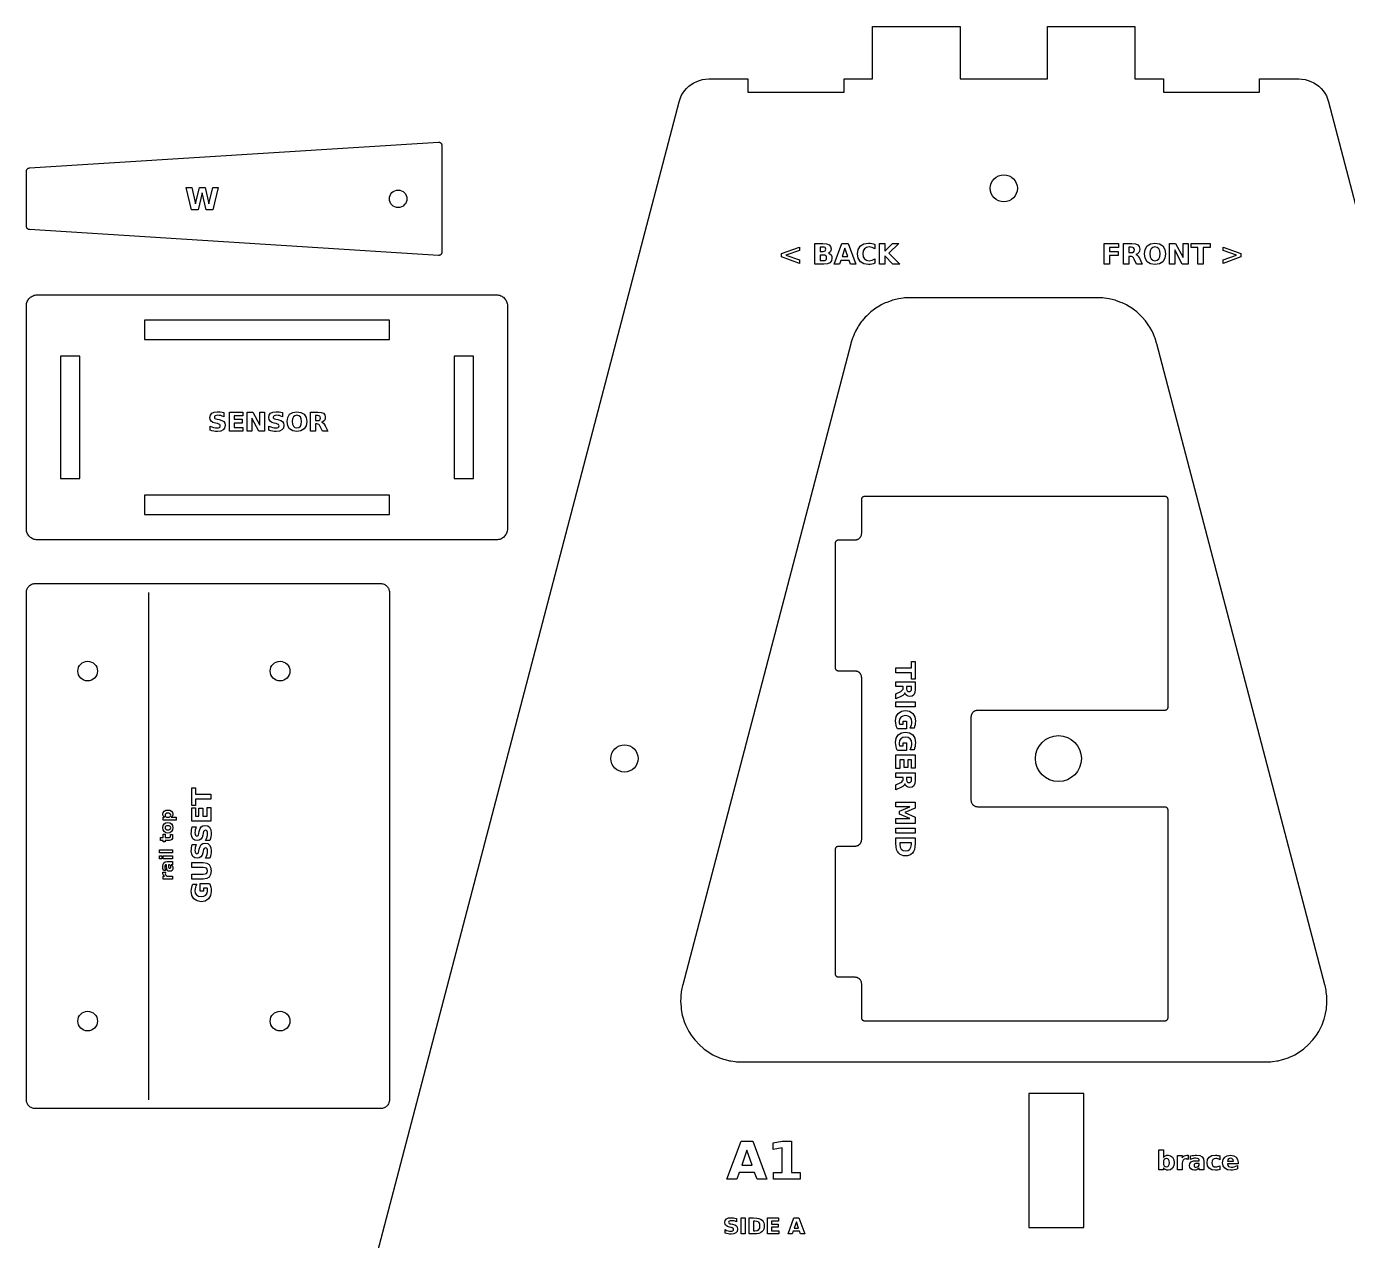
# Model space of a CAD drawing. Header units: millimetres. Extents: x 6 to 892, y 6 to 593.
# Drawn here: x 6 to 308.1, y 315.8 to 593.4 of the extents above; entities that cross this region are included whole.
import ezdxf

# ---------------------------------------------------------------- set-up
doc = ezdxf.new("R2010")
doc.units = ezdxf.units.MM
doc.layers.add('CUT', color=1, linetype='Continuous')
doc.layers.add('ENGRAVE', color=5, linetype='Continuous')

msp = doc.modelspace()

# ---------------------------------------------------------------- linework, layer by layer
at = {"layer": 'CUT'}
msp.add_lwpolyline([(85.88, 311.65), (97.68, 356.65), (155.25, 576.13), (155.46, 576.8), (155.74, 577.45), (156.09, 578.07), (156.5, 578.65), (156.96, 579.18), (157.47, 579.67), (158.03, 580.1), (158.63, 580.47), (159.27, 580.79), (159.93, 581.03), (160.62, 581.21), (161.31, 581.31), (162.02, 581.35), (171, 581.35), (171, 578.35), (193, 578.35), (193, 581.35), (199.5, 581.35), (199.5, 593.35), (219.5, 593.35), (219.5, 581.35), (239.5, 581.35), (239.5, 593.35), (259.5, 593.35), (259.5, 581.35), (266, 581.35), (266, 578.35), (288, 578.35), (288, 581.35), (296.98, 581.35), (297.69, 581.31), (298.38, 581.21), (299.07, 581.03), (299.73, 580.79), (300.37, 580.47), (300.97, 580.1), (301.53, 579.67), (302.04, 579.18), (302.5, 578.65), (302.91, 578.07), (303.26, 577.45), (303.54, 576.8), (303.75, 576.13), (361.32, 356.65)], dxfattribs=at)
for points in [[(6.7, 546.91), (6.63, 546.91), (6.55, 546.93), (6.48, 546.95), (6.41, 546.98), (6.35, 547.02), (6.29, 547.07), (6.23, 547.11), (6.18, 547.17), (6.13, 547.23), (6.09, 547.29), (6.06, 547.36), (6.03, 547.43), (6.02, 547.51), (6, 547.58), (6, 547.65), (6, 560.25), (6, 560.32), (6.02, 560.4), (6.03, 560.47), (6.06, 560.54), (6.09, 560.61), (6.13, 560.67), (6.18, 560.73), (6.23, 560.79), (6.29, 560.84), (6.35, 560.88), (6.41, 560.92), (6.48, 560.95), (6.55, 560.97), (6.63, 560.99), (6.7, 561), (100.2, 566.9), (100.27, 566.9), (100.35, 566.9), (100.42, 566.88), (100.49, 566.86), (100.55, 566.84), (100.62, 566.81), (100.68, 566.77), (100.74, 566.72), (100.79, 566.67), (100.84, 566.62), (100.88, 566.56), (100.92, 566.5), (100.95, 566.43), (100.97, 566.37), (100.99, 566.3), (101, 566.22), (101, 566.15), (101, 541.75), (101, 541.68), (100.99, 541.61), (100.97, 541.54), (100.95, 541.47), (100.92, 541.4), (100.88, 541.34), (100.84, 541.28), (100.79, 541.23), (100.74, 541.18), (100.68, 541.13), (100.62, 541.1), (100.55, 541.06), (100.49, 541.04), (100.42, 541.02), (100.35, 541.01), (100.27, 541), (100.2, 541), (6.7, 546.91)], [(7.54, 476.19), (7.32, 476.3), (7.11, 476.42), (6.91, 476.57), (6.73, 476.73), (6.57, 476.91), (6.42, 477.11), (6.3, 477.32), (6.19, 477.54), (6.11, 477.77), (6.05, 478.01), (6.01, 478.25), (6, 478.5), (6, 529.5), (6.01, 529.75), (6.05, 529.99), (6.11, 530.23), (6.19, 530.46), (6.3, 530.68), (6.42, 530.89), (6.57, 531.09), (6.73, 531.27), (6.91, 531.43), (7.11, 531.58), (7.32, 531.7), (7.54, 531.81), (7.77, 531.89), (8.01, 531.95), (8.25, 531.99), (8.5, 532), (113.5, 532), (113.75, 531.99), (113.99, 531.95), (114.23, 531.89), (114.46, 531.81), (114.68, 531.7), (114.89, 531.58), (115.09, 531.43), (115.27, 531.27), (115.43, 531.09), (115.58, 530.89), (115.7, 530.68), (115.81, 530.46), (115.89, 530.23), (115.95, 529.99), (115.99, 529.75), (116, 529.5), (116, 478.5), (115.99, 478.25), (115.95, 478.01), (115.89, 477.77), (115.81, 477.54), (115.7, 477.32), (115.58, 477.11), (115.43, 476.91), (115.27, 476.73), (115.09, 476.57), (114.89, 476.42), (114.68, 476.3), (114.46, 476.19), (114.23, 476.11), (113.99, 476.05), (113.75, 476.01), (113.5, 476), (8.5, 476), (8.25, 476.01), (8.01, 476.05), (7.77, 476.11), (7.54, 476.19)], [(205.08, 531.02), (204.06, 530.76), (203.72, 530.65), (202.72, 530.28), (202.4, 530.14), (201.45, 529.68), (201.14, 529.51), (200.24, 528.95), (199.94, 528.74), (199.1, 528.1), (198.84, 527.87), (198.07, 527.14), (197.82, 526.88), (197.13, 526.08), (196.91, 525.8), (196.3, 524.93), (196.12, 524.63), (195.6, 523.7), (195.44, 523.39), (195.02, 522.41), (194.9, 522.08), (194.55, 520.99), (194.5, 520.82), (156.07, 374.28), (156.03, 374.12), (155.8, 373.05), (155.75, 372.72), (155.63, 371.72), (155.61, 371.38), (155.6, 370.37), (155.61, 370.03), (155.69, 369.03), (155.73, 368.69), (155.91, 367.7), (155.98, 367.37), (156.25, 366.4), (156.36, 366.08), (156.72, 365.14), (156.86, 364.83), (157.31, 363.93), (157.48, 363.64), (158.01, 362.78), (158.21, 362.51), (158.82, 361.71), (159.04, 361.45), (159.73, 360.72), (159.97, 360.48), (160.73, 359.82), (160.99, 359.61), (161.81, 359.02), (162.09, 358.83), (162.96, 358.32), (163.26, 358.17), (164.18, 357.74), (164.49, 357.62), (165.44, 357.28), (165.77, 357.19), (166.75, 356.95), (167.08, 356.88), (168.07, 356.74), (168.41, 356.71), (169.5, 356.65), (169.67, 356.65), (289.33, 356.65), (289.5, 356.65), (290.59, 356.71), (290.93, 356.74), (291.92, 356.88), (292.25, 356.95), (293.23, 357.19), (293.56, 357.28), (294.51, 357.62), (294.82, 357.74), (295.74, 358.17), (296.04, 358.32), (296.91, 358.83), (297.19, 359.02), (298.01, 359.61), (298.27, 359.82), (299.03, 360.48), (299.27, 360.72), (299.96, 361.45), (300.18, 361.71), (300.79, 362.51), (300.99, 362.78), (301.52, 363.64), (301.69, 363.93), (302.14, 364.83), (302.28, 365.14), (302.64, 366.08), (302.75, 366.4), (303.02, 367.37), (303.09, 367.7), (303.27, 368.69), (303.31, 369.03), (303.39, 370.03), (303.4, 370.37), (303.39, 371.38), (303.37, 371.72), (303.25, 372.72), (303.2, 373.05), (302.97, 374.12), (302.93, 374.28), (264.5, 520.82), (264.45, 520.99), (264.1, 522.08), (263.98, 522.41), (263.56, 523.39), (263.4, 523.7), (262.88, 524.63), (262.7, 524.93), (262.09, 525.8), (261.87, 526.08), (261.18, 526.88), (260.93, 527.14), (260.16, 527.87), (259.9, 528.1), (259.06, 528.74), (258.76, 528.95), (257.86, 529.51), (257.55, 529.68), (256.6, 530.14), (256.28, 530.28), (255.28, 530.65), (254.94, 530.76), (253.92, 531.02), (253.57, 531.09), (252.52, 531.25), (252.17, 531.29), (251.02, 531.35), (250.85, 531.35), (208.15, 531.35), (207.98, 531.35), (206.83, 531.29), (206.48, 531.25), (205.43, 531.09), (205.08, 531.02)], [(89, 526.2), (33, 526.2), (33, 521.8), (89, 521.8), (89, 526.2)], [(18.2, 490), (18.2, 518), (13.8, 518), (13.8, 490), (18.2, 490)], [(103.8, 490), (108.2, 490), (108.2, 518), (103.8, 518), (103.8, 490)], [(33, 486.2), (33, 481.8), (89, 481.8), (89, 486.2), (33, 486.2)], [(197, 485.25), (197, 485.32), (197.01, 485.4), (197.03, 485.47), (197.06, 485.54), (197.09, 485.6), (197.13, 485.67), (197.17, 485.73), (197.22, 485.78), (197.27, 485.83), (197.33, 485.87), (197.4, 485.91), (197.46, 485.94), (197.53, 485.97), (197.6, 485.99), (197.68, 486), (197.75, 486), (266.25, 486), (266.32, 486), (266.4, 485.99), (266.47, 485.97), (266.54, 485.94), (266.6, 485.91), (266.67, 485.87), (266.73, 485.83), (266.78, 485.78), (266.83, 485.73), (266.87, 485.67), (266.91, 485.6), (266.94, 485.54), (266.97, 485.47), (266.99, 485.4), (267, 485.32), (267, 485.25), (267, 437.75), (267, 437.68), (266.99, 437.6), (266.97, 437.53), (266.94, 437.46), (266.91, 437.4), (266.87, 437.33), (266.83, 437.27), (266.78, 437.22), (266.73, 437.17), (266.67, 437.13), (266.6, 437.09), (266.54, 437.06), (266.47, 437.03), (266.4, 437.01), (266.32, 437), (266.25, 437), (223.51, 437), (223.49, 437), (223.37, 436.99), (223.33, 436.99), (223.23, 436.97), (223.19, 436.97), (223.08, 436.94), (223.05, 436.93), (222.94, 436.89), (222.91, 436.88), (222.81, 436.83), (222.78, 436.81), (222.68, 436.76), (222.65, 436.74), (222.56, 436.67), (222.53, 436.65), (222.45, 436.57), (222.43, 436.55), (222.35, 436.47), (222.33, 436.44), (222.26, 436.35), (222.24, 436.32), (222.19, 436.22), (222.17, 436.19), (222.12, 436.09), (222.11, 436.06), (222.07, 435.95), (222.06, 435.92), (222.03, 435.81), (222.03, 435.77), (222.01, 435.67), (222.01, 435.63), (222, 435.51), (222, 435.49), (222, 416.51), (222, 416.49), (222.01, 416.37), (222.01, 416.33), (222.03, 416.23), (222.03, 416.19), (222.06, 416.08), (222.07, 416.05), (222.11, 415.94), (222.12, 415.91), (222.17, 415.81), (222.19, 415.78), (222.24, 415.68), (222.26, 415.65), (222.33, 415.56), (222.35, 415.53), (222.43, 415.45), (222.45, 415.43), (222.53, 415.35), (222.56, 415.33), (222.65, 415.26), (222.68, 415.24), (222.78, 415.19), (222.81, 415.17), (222.91, 415.12), (222.94, 415.11), (223.05, 415.07), (223.08, 415.06), (223.19, 415.03), (223.23, 415.03), (223.33, 415.01), (223.37, 415.01), (223.49, 415), (223.51, 415), (266.25, 415), (266.32, 415), (266.4, 414.99), (266.47, 414.97), (266.54, 414.94), (266.6, 414.91), (266.67, 414.87), (266.73, 414.83), (266.78, 414.78), (266.83, 414.73), (266.87, 414.67), (266.91, 414.6), (266.94, 414.54), (266.97, 414.47), (266.99, 414.4), (267, 414.32), (267, 414.25), (267, 366.75), (267, 366.68), (266.99, 366.6), (266.97, 366.53), (266.94, 366.46), (266.91, 366.4), (266.87, 366.33), (266.83, 366.27), (266.78, 366.22), (266.73, 366.17), (266.67, 366.13), (266.6, 366.09), (266.54, 366.06), (266.47, 366.03), (266.4, 366.01), (266.32, 366), (266.25, 366), (197.75, 366), (197.68, 366), (197.6, 366.01), (197.53, 366.03), (197.46, 366.06), (197.4, 366.09), (197.33, 366.13), (197.27, 366.17), (197.22, 366.22), (197.17, 366.27), (197.13, 366.33), (197.09, 366.4), (197.06, 366.46), (197.03, 366.53), (197.01, 366.6), (197, 366.68), (197, 366.75), (197, 374.49), (197, 374.51), (196.99, 374.63), (196.99, 374.67), (196.97, 374.77), (196.97, 374.81), (196.94, 374.92), (196.93, 374.95), (196.89, 375.06), (196.88, 375.09), (196.83, 375.19), (196.81, 375.22), (196.76, 375.32), (196.74, 375.35), (196.67, 375.44), (196.65, 375.47), (196.57, 375.55), (196.55, 375.57), (196.47, 375.65), (196.44, 375.67), (196.35, 375.74), (196.32, 375.76), (196.22, 375.81), (196.19, 375.83), (196.09, 375.88), (196.06, 375.89), (195.95, 375.93), (195.92, 375.94), (195.81, 375.97), (195.77, 375.97), (195.67, 375.99), (195.63, 375.99), (195.51, 376), (195.49, 376), (191.75, 376), (191.68, 376), (191.6, 376.01), (191.53, 376.03), (191.46, 376.06), (191.4, 376.09), (191.33, 376.13), (191.27, 376.17), (191.22, 376.22), (191.17, 376.27), (191.13, 376.33), (191.09, 376.4), (191.06, 376.46), (191.03, 376.53), (191.01, 376.6), (191, 376.68), (191, 376.75), (191, 405.25), (191, 405.32), (191.01, 405.4), (191.03, 405.47), (191.06, 405.54), (191.09, 405.6), (191.13, 405.67), (191.17, 405.73), (191.22, 405.78), (191.27, 405.83), (191.33, 405.87), (191.4, 405.91), (191.46, 405.94), (191.53, 405.97), (191.6, 405.99), (191.68, 406), (191.75, 406), (195.49, 406), (195.51, 406), (195.63, 406.01), (195.67, 406.01), (195.77, 406.03), (195.81, 406.03), (195.92, 406.06), (195.95, 406.07), (196.06, 406.11), (196.09, 406.12), (196.19, 406.17), (196.22, 406.19), (196.32, 406.24), (196.35, 406.26), (196.44, 406.33), (196.47, 406.35), (196.55, 406.43), (196.57, 406.45), (196.65, 406.53), (196.67, 406.56), (196.74, 406.65), (196.76, 406.68), (196.81, 406.78), (196.83, 406.81), (196.88, 406.91), (196.89, 406.94), (196.93, 407.05), (196.94, 407.08), (196.97, 407.19), (196.97, 407.23), (196.99, 407.33), (196.99, 407.37), (197, 407.49), (197, 407.51), (197, 444.49), (197, 444.51), (196.99, 444.63), (196.99, 444.67), (196.97, 444.77), (196.97, 444.81), (196.94, 444.92), (196.93, 444.95), (196.89, 445.06), (196.88, 445.09), (196.83, 445.19), (196.81, 445.22), (196.76, 445.32), (196.74, 445.35), (196.67, 445.44), (196.65, 445.47), (196.57, 445.55), (196.55, 445.57), (196.47, 445.65), (196.44, 445.67), (196.35, 445.74), (196.32, 445.76), (196.22, 445.81), (196.19, 445.83), (196.09, 445.88), (196.06, 445.89), (195.95, 445.93), (195.92, 445.94), (195.81, 445.97), (195.77, 445.97), (195.67, 445.99), (195.63, 445.99), (195.51, 446), (195.49, 446), (191.75, 446), (191.68, 446), (191.6, 446.01), (191.53, 446.03), (191.46, 446.06), (191.4, 446.09), (191.33, 446.13), (191.27, 446.17), (191.22, 446.22), (191.17, 446.27), (191.13, 446.33), (191.09, 446.4), (191.06, 446.46), (191.03, 446.53), (191.01, 446.6), (191, 446.68), (191, 446.75), (191, 475.25), (191, 475.32), (191.01, 475.4), (191.03, 475.47), (191.06, 475.54), (191.09, 475.6), (191.13, 475.67), (191.17, 475.73), (191.22, 475.78), (191.27, 475.83), (191.33, 475.87), (191.4, 475.91), (191.46, 475.94), (191.53, 475.97), (191.6, 475.99), (191.68, 476), (191.75, 476), (195.49, 476), (195.51, 476), (195.63, 476.01), (195.67, 476.01), (195.77, 476.03), (195.81, 476.03), (195.92, 476.06), (195.95, 476.07), (196.06, 476.11), (196.09, 476.12), (196.19, 476.17), (196.22, 476.19), (196.32, 476.24), (196.35, 476.26), (196.44, 476.33), (196.47, 476.35), (196.55, 476.43), (196.57, 476.45), (196.65, 476.53), (196.67, 476.56), (196.74, 476.65), (196.76, 476.68), (196.81, 476.78), (196.83, 476.81), (196.88, 476.91), (196.89, 476.94), (196.93, 477.05), (196.94, 477.08), (196.97, 477.19), (196.97, 477.23), (196.99, 477.33), (196.99, 477.37), (197, 477.49), (197, 477.51), (197, 485.25)], [(89, 348), (88.99, 347.8), (88.96, 347.61), (88.91, 347.42), (88.85, 347.23), (88.76, 347.06), (88.66, 346.89), (88.55, 346.73), (88.41, 346.59), (88.27, 346.45), (88.11, 346.34), (87.94, 346.24), (87.77, 346.15), (87.58, 346.09), (87.39, 346.04), (87.2, 346.01), (87, 346), (8, 346), (7.8, 346.01), (7.61, 346.04), (7.42, 346.09), (7.23, 346.15), (7.06, 346.24), (6.89, 346.34), (6.73, 346.45), (6.59, 346.59), (6.45, 346.73), (6.34, 346.89), (6.24, 347.06), (6.15, 347.23), (6.09, 347.42), (6.04, 347.61), (6.01, 347.8), (6, 348), (6, 464), (6.01, 464.2), (6.04, 464.39), (6.09, 464.58), (6.15, 464.77), (6.24, 464.94), (6.34, 465.11), (6.45, 465.27), (6.59, 465.41), (6.73, 465.55), (6.89, 465.66), (7.06, 465.76), (7.23, 465.85), (7.42, 465.91), (7.61, 465.96), (7.8, 465.99), (8, 466), (87, 466), (87.2, 465.99), (87.39, 465.96), (87.58, 465.91), (87.77, 465.85), (87.94, 465.76), (88.11, 465.66), (88.27, 465.55), (88.41, 465.41), (88.55, 465.27), (88.66, 465.11), (88.76, 464.94), (88.85, 464.77), (88.91, 464.58), (88.96, 464.39), (88.99, 464.2), (89, 464), (89, 348)], [(247.8, 349.45), (235.2, 349.45), (235.2, 318.85), (247.8, 318.85), (247.8, 349.45)]]:
    msp.add_lwpolyline(points, close=True, dxfattribs=at)
for centre, radius in [((229.5, 556.35), 3.1), ((91, 553.95), 2), ((20, 446), 2.25), ((64, 446), 2.25), ((142.76, 426.03), 3.1), ((242, 426), 5.25), ((20, 366), 2.25), ((64, 366), 2.25)]:
    msp.add_circle(centre, radius, dxfattribs=at)
at = {"layer": 'ENGRAVE'}
for points in [[(42.56, 556.53), (43.82, 556.53), (44.7, 552.83), (45.58, 556.53), (46.85, 556.53), (47.72, 552.83), (48.61, 556.53), (49.86, 556.53), (48.65, 551.43), (47.14, 551.43), (46.21, 555.31), (45.29, 551.43), (43.78, 551.43), (42.56, 556.53)], [(200.04, 539.27), (199.7, 539.12), (199.34, 539.01), (198.97, 538.94), (198.58, 538.92), (197.52, 539.08), (196.71, 539.58), (196.19, 540.36), (196.01, 541.37), (196.19, 542.39), (196.71, 543.17), (197.52, 543.67), (198.58, 543.83), (198.97, 543.81), (199.34, 543.74), (199.7, 543.63), (200.04, 543.48), (200.04, 542.5), (199.71, 542.7), (199.37, 542.84), (199.04, 542.92), (198.68, 542.95), (198.1, 542.84), (197.65, 542.53), (197.37, 542.03), (197.28, 541.37), (197.37, 540.72), (197.65, 540.22), (198.1, 539.91), (198.68, 539.8), (199.04, 539.83), (199.37, 539.91), (199.71, 540.05), (200.04, 540.25), (200.04, 539.27)], [(264.07, 543.83), (265.09, 543.67), (265.86, 543.18), (266.35, 542.4), (266.51, 541.37), (266.35, 540.35), (265.86, 539.57), (265.09, 539.08), (264.07, 538.92), (263.06, 539.08), (262.28, 539.57), (261.8, 540.35), (261.64, 541.37), (261.8, 542.4), (262.28, 543.18), (263.06, 543.67), (264.07, 543.83)], [(189.38, 541.55), (189.73, 541.38), (189.99, 541.12), (190.15, 540.78), (190.2, 540.37), (190.09, 539.77), (189.74, 539.35), (189.15, 539.09), (188.33, 539.01), (186.3, 539.01), (186.3, 543.75), (188.14, 543.75), (188.99, 543.67), (189.57, 543.45), (189.9, 543.06), (190.01, 542.49), (189.97, 542.17), (189.85, 541.91), (189.65, 541.7), (189.38, 541.55)], [(188.2, 541.91), (188.45, 541.95), (188.64, 542.04), (188.75, 542.2), (188.79, 542.42), (188.75, 542.63), (188.64, 542.79), (188.45, 542.88), (188.2, 542.92), (187.52, 542.92), (187.52, 541.91), (188.2, 541.91)], [(188.24, 539.84), (188.56, 539.88), (188.79, 540), (188.93, 540.19), (188.98, 540.47), (188.93, 540.74), (188.8, 540.93), (188.57, 541.04), (188.24, 541.08), (187.52, 541.08), (187.52, 539.84), (188.24, 539.84)], [(194.13, 539.87), (192.22, 539.87), (191.92, 539.01), (190.69, 539.01), (192.45, 543.75), (193.9, 543.75), (195.66, 539.01), (194.43, 539.01), (194.13, 539.87)], [(201.06, 543.75), (202.28, 543.75), (202.28, 542.02), (204.04, 543.75), (205.46, 543.75), (203.18, 541.5), (205.69, 539.01), (204.16, 539.01), (202.28, 540.88), (202.28, 539.01), (201.06, 539.01), (201.06, 543.75)], [(252.46, 543.75), (255.76, 543.75), (255.76, 542.82), (253.68, 542.82), (253.68, 541.94), (255.64, 541.94), (255.64, 541.02), (253.68, 541.02), (253.68, 539.01), (252.46, 539.01), (252.46, 543.75)], [(258.13, 540.8), (258.13, 539.01), (256.9, 539.01), (256.9, 543.75), (258.77, 543.75), (259.58, 543.67), (260.14, 543.43), (260.47, 543.03), (260.58, 542.44), (260.52, 542.01), (260.35, 541.67), (260.07, 541.41), (259.67, 541.23), (259.9, 541.13), (260.12, 540.97), (260.32, 540.71), (260.52, 540.36), (261.18, 539.01), (259.88, 539.01), (259.3, 540.19), (259.13, 540.49), (258.95, 540.67), (258.74, 540.77), (258.47, 540.8), (258.13, 540.8)], [(258.64, 541.65), (258.97, 541.68), (259.19, 541.79), (259.31, 541.98), (259.36, 542.26), (259.31, 542.54), (259.19, 542.72), (258.97, 542.83), (258.64, 542.86), (258.13, 542.86), (258.13, 541.65), (258.64, 541.65)], [(264.07, 542.95), (263.58, 542.85), (263.21, 542.54), (262.98, 542.04), (262.9, 541.37), (262.98, 540.71), (263.21, 540.22), (263.58, 539.91), (264.07, 539.8), (264.57, 539.91), (264.94, 540.22), (265.17, 540.71), (265.25, 541.37), (265.17, 542.04), (264.94, 542.54), (264.57, 542.85), (264.07, 542.95)], [(267.43, 543.75), (268.8, 543.75), (270.52, 540.5), (270.52, 543.75), (271.68, 543.75), (271.68, 539.01), (270.32, 539.01), (268.59, 542.26), (268.59, 539.01), (267.43, 539.01), (267.43, 543.75)], [(272.31, 543.75), (276.68, 543.75), (276.68, 542.82), (275.1, 542.82), (275.1, 539.01), (273.88, 539.01), (273.88, 542.82), (272.31, 542.82), (272.31, 543.75)], [(51.13, 505.08), (51.13, 504.15), (50.77, 504.29), (50.42, 504.39), (50.09, 504.45), (49.78, 504.48), (49.43, 504.45), (49.18, 504.36), (49.04, 504.22), (48.99, 504.02), (49.02, 503.86), (49.12, 503.74), (49.3, 503.65), (49.59, 503.58), (50.07, 503.48), (50.69, 503.29), (51.11, 503.03), (51.34, 502.67), (51.42, 502.18), (51.31, 501.55), (50.99, 501.11), (50.44, 500.84), (49.67, 500.75), (49.26, 500.77), (48.84, 500.83), (48.42, 500.93), (48, 501.07), (48, 502.02), (48.41, 501.83), (48.81, 501.68), (49.2, 501.6), (49.57, 501.57), (49.89, 501.6), (50.13, 501.69), (50.28, 501.85), (50.33, 502.05), (50.3, 502.23), (50.2, 502.36), (50, 502.47), (49.66, 502.56), (49.23, 502.66), (48.66, 502.84), (48.27, 503.11), (48.04, 503.47), (47.96, 503.94), (48.07, 504.51), (48.39, 504.94), (48.9, 505.21), (49.6, 505.29), (49.96, 505.28), (50.34, 505.24), (50.73, 505.17), (51.13, 505.08)], [(52.41, 505.21), (55.45, 505.21), (55.45, 504.36), (53.53, 504.36), (53.53, 503.55), (55.34, 503.55), (55.34, 502.69), (53.53, 502.69), (53.53, 501.69), (55.51, 501.69), (55.51, 500.84), (52.41, 500.84), (52.41, 505.21)], [(56.5, 505.21), (57.76, 505.21), (59.35, 502.21), (59.35, 505.21), (60.42, 505.21), (60.42, 500.84), (59.16, 500.84), (57.57, 503.84), (57.57, 500.84), (56.5, 500.84), (56.5, 505.21)], [(64.57, 505.08), (64.57, 504.15), (64.21, 504.29), (63.87, 504.39), (63.53, 504.45), (63.22, 504.48), (62.87, 504.45), (62.62, 504.36), (62.48, 504.22), (62.43, 504.02), (62.46, 503.86), (62.56, 503.74), (62.74, 503.65), (63.03, 503.58), (63.51, 503.48), (64.14, 503.29), (64.55, 503.03), (64.78, 502.67), (64.86, 502.18), (64.75, 501.55), (64.43, 501.11), (63.88, 500.84), (63.12, 500.75), (62.7, 500.77), (62.28, 500.83), (61.86, 500.93), (61.44, 501.07), (61.44, 502.02), (61.86, 501.83), (62.25, 501.68), (62.64, 501.6), (63.01, 501.57), (63.33, 501.6), (63.57, 501.69), (63.72, 501.85), (63.77, 502.05), (63.74, 502.23), (63.64, 502.36), (63.44, 502.47), (63.1, 502.56), (62.67, 502.66), (62.1, 502.84), (61.71, 503.11), (61.48, 503.47), (61.41, 503.94), (61.51, 504.51), (61.83, 504.94), (62.34, 505.21), (63.04, 505.29), (63.41, 505.28), (63.78, 505.24), (64.17, 505.17), (64.57, 505.08)], [(67.84, 505.29), (68.78, 505.14), (69.5, 504.69), (69.95, 503.97), (70.09, 503.02), (69.95, 502.08), (69.5, 501.36), (68.78, 500.91), (67.84, 500.75), (66.91, 500.91), (66.19, 501.36), (65.74, 502.08), (65.59, 503.02), (65.74, 503.97), (66.19, 504.69), (66.91, 505.14), (67.84, 505.29)], [(72.08, 502.5), (72.08, 500.84), (70.95, 500.84), (70.95, 505.21), (72.67, 505.21), (73.42, 505.14), (73.94, 504.92), (74.24, 504.55), (74.34, 504.01), (74.29, 503.61), (74.13, 503.3), (73.87, 503.05), (73.5, 502.88), (73.72, 502.8), (73.91, 502.65), (74.1, 502.41), (74.28, 502.08), (74.9, 500.84), (73.7, 500.84), (73.16, 501.93), (73, 502.2), (72.83, 502.37), (72.64, 502.47), (72.39, 502.5), (72.08, 502.5)], [(67.84, 504.48), (67.39, 504.38), (67.05, 504.1), (66.83, 503.64), (66.76, 503.02), (66.83, 502.41), (67.05, 501.95), (67.39, 501.67), (67.84, 501.57), (68.3, 501.67), (68.65, 501.95), (68.86, 502.41), (68.93, 503.02), (68.86, 503.64), (68.65, 504.1), (68.3, 504.38), (67.84, 504.48)], [(72.55, 503.27), (72.85, 503.31), (73.06, 503.41), (73.17, 503.58), (73.21, 503.84), (73.17, 504.1), (73.06, 504.27), (72.85, 504.36), (72.55, 504.4), (72.08, 504.4), (72.08, 503.27), (72.55, 503.27)], [(209.21, 448.19), (209.21, 444.16), (208.36, 444.16), (208.36, 445.61), (204.84, 445.61), (204.84, 446.74), (208.36, 446.74), (208.36, 448.19), (209.21, 448.19)], [(206.5, 442.45), (204.84, 442.45), (204.84, 443.58), (209.21, 443.58), (209.21, 441.86), (209.14, 441.11), (208.92, 440.59), (208.55, 440.29), (208.01, 440.19), (207.61, 440.24), (207.3, 440.4), (207.05, 440.66), (206.88, 441.03), (206.8, 440.81), (206.65, 440.61), (206.41, 440.43), (206.08, 440.24), (204.84, 439.63), (204.84, 440.83), (205.93, 441.36), (206.2, 441.53), (206.37, 441.69), (206.47, 441.88), (206.5, 442.13), (206.5, 442.45)], [(207.27, 441.98), (207.31, 441.67), (207.41, 441.47), (207.58, 441.35), (207.84, 441.31), (208.1, 441.35), (208.27, 441.47), (208.36, 441.67), (208.4, 441.98), (208.4, 442.45), (207.27, 442.45), (207.27, 441.98)], [(205.17, 432.79), (204.99, 433.22), (204.86, 433.67), (204.78, 434.13), (204.75, 434.61), (204.91, 435.59), (205.37, 436.34), (206.09, 436.82), (207.02, 436.98), (207.97, 436.81), (208.69, 436.33), (209.14, 435.56), (209.29, 434.55), (209.27, 434.12), (209.21, 433.71), (209.11, 433.32), (208.97, 432.96), (208.06, 432.96), (208.24, 433.32), (208.37, 433.68), (208.45, 434.05), (208.48, 434.41), (208.38, 435), (208.1, 435.45), (207.64, 435.72), (207.02, 435.81), (206.41, 435.72), (205.95, 435.46), (205.67, 435.03), (205.57, 434.46), (205.58, 434.29), (205.59, 434.13), (205.62, 433.99), (205.66, 433.86), (206.51, 433.86), (206.51, 434.55), (207.27, 434.55), (207.27, 432.79), (205.17, 432.79)], [(205.17, 427.87), (204.99, 428.3), (204.86, 428.75), (204.78, 429.21), (204.75, 429.68), (204.91, 430.66), (205.37, 431.41), (206.09, 431.89), (207.02, 432.05), (207.97, 431.89), (208.69, 431.4), (209.14, 430.63), (209.29, 429.62), (209.27, 429.19), (209.21, 428.79), (209.11, 428.4), (208.97, 428.03), (208.06, 428.03), (208.24, 428.4), (208.37, 428.76), (208.45, 429.12), (208.48, 429.48), (208.38, 430.08), (208.1, 430.52), (207.64, 430.8), (207.02, 430.89), (206.41, 430.8), (205.95, 430.53), (205.67, 430.11), (205.57, 429.54), (205.58, 429.37), (205.59, 429.21), (205.62, 429.07), (205.66, 428.94), (206.51, 428.94), (206.51, 429.63), (207.27, 429.63), (207.27, 427.87), (205.17, 427.87)], [(209.21, 426.88), (209.21, 423.83), (208.36, 423.83), (208.36, 425.75), (207.55, 425.75), (207.55, 423.95), (206.69, 423.95), (206.69, 425.75), (205.69, 425.75), (205.69, 423.77), (204.84, 423.77), (204.84, 426.88), (209.21, 426.88)], [(206.5, 421.65), (204.84, 421.65), (204.84, 422.78), (209.21, 422.78), (209.21, 421.05), (209.14, 420.31), (208.92, 419.79), (208.55, 419.49), (208.01, 419.38), (207.61, 419.44), (207.3, 419.59), (207.05, 419.86), (206.88, 420.23), (206.8, 420.01), (206.65, 419.81), (206.41, 419.63), (206.08, 419.44), (204.84, 418.83), (204.84, 420.03), (205.93, 420.56), (206.2, 420.72), (206.37, 420.89), (206.47, 421.08), (206.5, 421.33), (206.5, 421.65)], [(207.27, 421.17), (207.31, 420.87), (207.41, 420.67), (207.58, 420.55), (207.84, 420.51), (208.1, 420.55), (208.27, 420.67), (208.36, 420.87), (208.4, 421.17), (208.4, 421.65), (207.27, 421.65), (207.27, 421.17)], [(43.79, 415.28), (43.79, 419.31), (44.64, 419.31), (44.64, 417.86), (48.16, 417.86), (48.16, 416.74), (44.64, 416.74), (44.64, 415.28), (43.79, 415.28)], [(39.12, 412.59), (40.27, 412.59), (40.27, 411.9), (37.25, 411.9), (37.25, 412.59), (37.57, 412.59), (37.41, 412.75), (37.29, 412.92), (37.22, 413.1), (37.2, 413.32), (37.28, 413.69), (37.52, 413.98), (37.89, 414.18), (38.35, 414.24), (38.81, 414.18), (39.18, 413.98), (39.42, 413.69), (39.5, 413.32), (39.47, 413.1), (39.41, 412.92), (39.29, 412.75), (39.12, 412.59)], [(43.79, 411.71), (43.79, 414.75), (44.64, 414.75), (44.64, 412.83), (45.45, 412.83), (45.45, 414.64), (46.31, 414.64), (46.31, 412.83), (47.31, 412.83), (47.31, 414.81), (48.16, 414.81), (48.16, 411.71), (43.79, 411.71)], [(209.21, 416.07), (209.21, 414.63), (206.87, 413.64), (209.21, 412.63), (209.21, 411.2), (204.84, 411.2), (204.84, 412.27), (208.04, 412.27), (205.68, 413.28), (205.68, 413.99), (208.04, 415), (204.84, 415), (204.84, 416.07), (209.21, 416.07)], [(37.2, 410.19), (37.28, 410.69), (37.51, 411.07), (37.87, 411.31), (38.35, 411.39), (38.83, 411.31), (39.19, 411.07), (39.42, 410.69), (39.5, 410.19), (39.42, 409.68), (39.19, 409.3), (38.83, 409.06), (38.35, 408.98), (37.87, 409.06), (37.51, 409.3), (37.28, 409.68), (37.2, 410.19)], [(37.71, 413.06), (37.75, 412.86), (37.87, 412.71), (38.07, 412.62), (38.35, 412.59), (38.62, 412.62), (38.82, 412.71), (38.95, 412.86), (38.99, 413.06), (38.95, 413.26), (38.83, 413.4), (38.62, 413.49), (38.35, 413.52), (38.07, 413.49), (37.87, 413.4), (37.75, 413.26), (37.71, 413.06)], [(36.63, 408), (37.25, 408), (37.25, 408.72), (37.75, 408.72), (37.75, 408), (38.68, 408), (38.81, 408.01), (38.89, 408.06), (38.93, 408.15), (38.94, 408.3), (38.94, 408.66), (39.44, 408.66), (39.44, 408.06), (39.4, 407.71), (39.27, 407.47), (39.03, 407.34), (38.68, 407.3), (37.75, 407.3), (37.75, 406.95), (37.25, 406.95), (37.25, 407.3), (36.63, 407.3), (36.63, 408)], [(37.7, 410.19), (37.74, 409.98), (37.87, 409.83), (38.07, 409.74), (38.35, 409.71), (38.63, 409.74), (38.83, 409.83), (38.96, 409.98), (39, 410.19), (38.96, 410.39), (38.83, 410.54), (38.63, 410.63), (38.35, 410.66), (38.07, 410.63), (37.87, 410.54), (37.74, 410.39), (37.7, 410.19)], [(43.92, 410.43), (44.85, 410.43), (44.71, 410.07), (44.61, 409.73), (44.55, 409.39), (44.52, 409.08), (44.55, 408.73), (44.64, 408.48), (44.78, 408.34), (44.98, 408.29), (45.14, 408.32), (45.26, 408.42), (45.35, 408.6), (45.42, 408.89), (45.52, 409.37), (45.71, 409.99), (45.97, 410.41), (46.33, 410.64), (46.82, 410.72), (47.45, 410.61), (47.89, 410.29), (48.16, 409.74), (48.25, 408.98), (48.23, 408.56), (48.17, 408.14), (48.07, 407.72), (47.93, 407.3), (46.98, 407.3), (47.17, 407.71), (47.32, 408.11), (47.4, 408.5), (47.43, 408.87), (47.4, 409.19), (47.3, 409.43), (47.16, 409.58), (46.95, 409.63), (46.77, 409.6), (46.64, 409.5), (46.53, 409.3), (46.44, 408.96), (46.34, 408.53), (46.16, 407.96), (45.89, 407.57), (45.53, 407.34), (45.06, 407.26), (44.49, 407.37), (44.06, 407.69), (43.79, 408.2), (43.71, 408.9), (43.72, 409.27), (43.76, 409.64), (43.83, 410.03), (43.92, 410.43)], [(209.21, 407.87), (209.21, 406.68), (209.18, 405.81), (209.07, 405.19), (208.88, 404.74), (208.59, 404.36), (208.27, 404.09), (207.91, 403.9), (207.49, 403.79), (207.03, 403.75), (206.56, 403.79), (206.15, 403.9), (205.78, 404.09), (205.46, 404.36), (205.17, 404.74), (204.98, 405.2), (204.88, 405.81), (204.84, 406.68), (204.84, 407.87), (209.21, 407.87)], [(43.92, 406.38), (44.85, 406.38), (44.71, 406.02), (44.61, 405.67), (44.55, 405.34), (44.52, 405.03), (44.55, 404.67), (44.64, 404.43), (44.78, 404.28), (44.98, 404.24), (45.14, 404.27), (45.26, 404.37), (45.35, 404.55), (45.42, 404.84), (45.52, 405.32), (45.71, 405.94), (45.97, 406.36), (46.33, 406.59), (46.82, 406.66), (47.45, 406.56), (47.89, 406.23), (48.16, 405.69), (48.25, 404.92), (48.23, 404.51), (48.17, 404.09), (48.07, 403.67), (47.93, 403.25), (46.98, 403.25), (47.17, 403.66), (47.32, 404.06), (47.4, 404.44), (47.43, 404.82), (47.4, 405.14), (47.3, 405.38), (47.16, 405.53), (46.95, 405.58), (46.77, 405.54), (46.64, 405.44), (46.53, 405.24), (46.44, 404.91), (46.34, 404.48), (46.16, 403.91), (45.89, 403.52), (45.53, 403.29), (45.06, 403.21), (44.49, 403.32), (44.06, 403.63), (43.79, 404.15), (43.71, 404.85), (43.72, 405.21), (43.76, 405.59), (43.83, 405.98), (43.92, 406.38)], [(208.36, 406.74), (205.69, 406.74), (205.69, 406.33), (205.78, 405.72), (206.04, 405.28), (206.46, 405), (207.03, 404.91), (207.6, 405), (208.02, 405.28), (208.28, 405.72), (208.36, 406.33), (208.36, 406.74)], [(38.19, 402.45), (39.44, 402.45), (39.44, 401.75), (39.12, 401.75), (39.29, 401.6), (39.41, 401.43), (39.47, 401.23), (39.5, 401), (39.45, 400.69), (39.3, 400.45), (39.07, 400.29), (38.78, 400.24), (38.45, 400.3), (38.22, 400.5), (38.08, 400.84), (38.04, 401.33), (38.04, 401.75), (37.98, 401.75), (37.84, 401.71), (37.74, 401.61), (37.68, 401.45), (37.66, 401.21), (37.68, 400.99), (37.71, 400.79), (37.77, 400.6), (37.84, 400.43), (37.31, 400.43), (37.26, 400.65), (37.23, 400.88), (37.21, 401.11), (37.2, 401.33), (37.26, 401.84), (37.43, 402.19), (37.74, 402.38), (38.19, 402.45)], [(43.79, 398.46), (43.79, 399.59), (46.41, 399.59), (46.87, 399.63), (47.18, 399.77), (47.36, 400), (47.42, 400.34), (47.36, 400.69), (47.18, 400.93), (46.87, 401.06), (46.41, 401.1), (43.79, 401.1), (43.79, 402.23), (46.41, 402.23), (47.22, 402.11), (47.79, 401.76), (48.13, 401.18), (48.25, 400.34), (48.13, 399.51), (47.79, 398.93), (47.22, 398.58), (46.41, 398.46), (43.79, 398.46)], [(37.85, 400.05), (37.81, 399.96), (37.78, 399.87), (37.77, 399.78), (37.76, 399.69), (37.81, 399.45), (37.94, 399.27), (38.15, 399.16), (38.43, 399.13), (39.44, 399.13), (39.44, 398.43), (37.25, 398.43), (37.25, 399.13), (37.61, 399.13), (37.43, 399.27), (37.3, 399.44), (37.22, 399.63), (37.2, 399.86), (37.2, 399.89), (37.2, 399.93), (37.21, 399.98), (37.22, 400.05), (37.85, 400.05)], [(38.46, 401.38), (38.47, 401.19), (38.53, 401.05), (38.62, 400.97), (38.75, 400.94), (38.87, 400.96), (38.96, 401.03), (39.01, 401.14), (39.03, 401.28), (39, 401.46), (38.89, 401.61), (38.73, 401.71), (38.54, 401.75), (38.46, 401.75), (38.46, 401.38)], [(47.83, 397.47), (48.01, 397.04), (48.14, 396.59), (48.22, 396.13), (48.25, 395.65), (48.09, 394.67), (47.63, 393.92), (46.91, 393.44), (45.98, 393.28), (45.03, 393.45), (44.31, 393.93), (43.86, 394.7), (43.71, 395.72), (43.73, 396.14), (43.79, 396.55), (43.89, 396.94), (44.03, 397.31), (44.94, 397.31), (44.76, 396.94), (44.63, 396.58), (44.55, 396.22), (44.52, 395.85), (44.62, 395.26), (44.9, 394.82), (45.36, 394.54), (45.98, 394.45), (46.59, 394.54), (47.05, 394.8), (47.33, 395.23), (47.43, 395.8), (47.42, 395.97), (47.41, 396.13), (47.38, 396.27), (47.34, 396.4), (46.49, 396.4), (46.49, 395.71), (45.73, 395.71), (45.73, 397.47), (47.83, 397.47)], [(172.53, 331.42), (169.01, 331.42), (168.45, 329.83), (166.18, 329.83), (169.42, 338.58), (172.11, 338.58), (175.35, 329.83), (173.09, 329.83), (172.53, 331.42)], [(176.82, 331.39), (178.81, 331.39), (178.81, 337.04), (176.76, 336.62), (176.76, 338.16), (178.8, 338.58), (180.94, 338.58), (180.94, 331.39), (182.93, 331.39), (182.93, 329.83), (176.82, 329.83), (176.82, 331.39)], [(265.99, 334.79), (266.21, 335.04), (266.47, 335.21), (266.75, 335.32), (267.07, 335.35), (267.63, 335.23), (268.07, 334.87), (268.36, 334.32), (268.46, 333.63), (268.36, 332.94), (268.07, 332.39), (267.63, 332.03), (267.07, 331.9), (266.75, 331.94), (266.47, 332.04), (266.21, 332.21), (265.99, 332.46), (265.99, 331.99), (264.94, 331.99), (264.94, 336.55), (265.99, 336.55), (265.99, 334.79)], [(271.67, 334.38), (271.53, 334.43), (271.39, 334.47), (271.26, 334.5), (271.12, 334.5), (270.76, 334.44), (270.5, 334.24), (270.33, 333.93), (270.28, 333.5), (270.28, 331.99), (269.23, 331.99), (269.23, 335.27), (270.28, 335.27), (270.28, 334.73), (270.5, 335.01), (270.74, 335.2), (271.03, 335.31), (271.37, 335.35), (271.43, 335.35), (271.49, 335.35), (271.56, 335.34), (271.67, 335.33), (271.67, 334.38)], [(275.26, 333.86), (275.26, 331.99), (274.21, 331.99), (274.21, 332.48), (273.98, 332.22), (273.73, 332.04), (273.44, 331.94), (273.09, 331.9), (272.63, 331.98), (272.26, 332.2), (272.02, 332.54), (271.94, 332.97), (272.04, 333.47), (272.34, 333.82), (272.85, 334.02), (273.59, 334.09), (274.21, 334.09), (274.21, 334.17), (274.16, 334.39), (274.01, 334.54), (273.76, 334.62), (273.4, 334.65), (273.07, 334.64), (272.77, 334.59), (272.49, 334.5), (272.23, 334.38), (272.23, 335.18), (272.57, 335.26), (272.91, 335.31), (273.25, 335.34), (273.59, 335.35), (274.35, 335.26), (274.87, 335), (275.17, 334.54), (275.26, 333.86)], [(278.89, 335.17), (278.89, 334.31), (278.68, 334.44), (278.46, 334.53), (278.24, 334.58), (278.01, 334.6), (277.62, 334.54), (277.33, 334.34), (277.15, 334.04), (277.09, 333.63), (277.15, 333.22), (277.33, 332.91), (277.62, 332.72), (278.01, 332.65), (278.25, 332.67), (278.48, 332.73), (278.7, 332.82), (278.89, 332.95), (278.89, 332.09), (278.64, 332.01), (278.39, 331.95), (278.14, 331.92), (277.88, 331.9), (277.09, 332.02), (276.49, 332.36), (276.12, 332.9), (275.99, 333.63), (276.12, 334.35), (276.49, 334.89), (277.09, 335.24), (277.88, 335.35), (278.14, 335.34), (278.39, 335.3), (278.64, 335.25), (278.89, 335.17)], [(283.07, 333.64), (283.07, 333.34), (280.62, 333.34), (280.71, 333.02), (280.89, 332.79), (281.16, 332.65), (281.52, 332.6), (281.86, 332.63), (282.2, 332.7), (282.55, 332.82), (282.92, 333), (282.92, 332.19), (282.54, 332.07), (282.17, 331.98), (281.8, 331.92), (281.43, 331.9), (280.64, 332.02), (280.04, 332.36), (279.67, 332.9), (279.55, 333.63), (279.67, 334.34), (280.03, 334.89), (280.61, 335.23), (281.37, 335.35), (282.07, 335.23), (282.61, 334.88), (282.96, 334.34), (283.07, 333.64)], [(266.68, 332.67), (266.98, 332.73), (267.2, 332.91), (267.33, 333.21), (267.37, 333.63), (267.33, 334.04), (267.2, 334.34), (266.98, 334.53), (266.68, 334.59), (266.39, 334.53), (266.17, 334.34), (266.03, 334.04), (265.99, 333.63), (266.03, 333.22), (266.17, 332.91), (266.39, 332.73), (266.68, 332.67)], [(273.66, 333.47), (273.37, 333.44), (273.17, 333.35), (273.04, 333.22), (273, 333.03), (273.03, 332.85), (273.13, 332.71), (273.29, 332.63), (273.51, 332.6), (273.78, 332.66), (274, 332.81), (274.16, 333.05), (274.21, 333.35), (274.21, 333.47), (273.66, 333.47)], [(281.99, 333.99), (281.95, 334.26), (281.82, 334.47), (281.62, 334.61), (281.36, 334.65), (281.09, 334.61), (280.87, 334.48), (280.71, 334.27), (280.63, 333.99), (281.99, 333.99)], [(168.37, 320.88), (168.37, 320.11), (168.07, 320.23), (167.78, 320.31), (167.5, 320.36), (167.24, 320.38), (166.95, 320.36), (166.74, 320.29), (166.62, 320.17), (166.58, 320), (166.61, 319.87), (166.69, 319.77), (166.85, 319.69), (167.09, 319.63), (167.49, 319.55), (168.01, 319.4), (168.35, 319.18), (168.54, 318.88), (168.61, 318.47), (168.52, 317.94), (168.25, 317.57), (167.8, 317.35), (167.16, 317.28), (166.81, 317.3), (166.46, 317.35), (166.11, 317.43), (165.76, 317.54), (165.76, 318.33), (166.11, 318.17), (166.44, 318.05), (166.76, 317.98), (167.07, 317.96), (167.34, 317.99), (167.54, 318.06), (167.66, 318.19), (167.7, 318.36), (167.67, 318.51), (167.59, 318.62), (167.42, 318.71), (167.15, 318.79), (166.78, 318.87), (166.31, 319.02), (165.98, 319.24), (165.79, 319.54), (165.73, 319.93), (165.82, 320.41), (166.08, 320.77), (166.51, 320.99), (167.09, 321.06), (167.4, 321.05), (167.71, 321.02), (168.03, 320.96), (168.37, 320.88)], [(171.29, 321), (172.28, 321), (173.01, 320.97), (173.52, 320.88), (173.9, 320.72), (174.22, 320.47), (174.44, 320.21), (174.6, 319.91), (174.69, 319.56), (174.72, 319.18), (174.69, 318.79), (174.6, 318.44), (174.44, 318.14), (174.22, 317.87), (173.89, 317.63), (173.51, 317.47), (173, 317.38), (172.28, 317.35), (171.29, 317.35), (171.29, 321)], [(172.23, 320.28), (172.23, 318.06), (172.57, 318.06), (173.08, 318.13), (173.45, 318.35), (173.68, 318.7), (173.75, 319.18), (173.68, 319.65), (173.45, 320), (173.08, 320.21), (172.57, 320.28), (172.23, 320.28)], [(175.44, 321), (177.98, 321), (177.98, 320.28), (176.38, 320.28), (176.38, 319.61), (177.89, 319.61), (177.89, 318.9), (176.38, 318.9), (176.38, 318.06), (178.03, 318.06), (178.03, 317.35), (175.44, 317.35), (175.44, 321)], [(182.81, 318.01), (181.34, 318.01), (181.11, 317.35), (180.16, 317.35), (181.51, 321), (182.64, 321), (183.99, 317.35), (183.04, 317.35), (182.81, 318.01)]]:
    msp.add_lwpolyline(points, close=True, dxfattribs=at)
for points in [[(182.75, 542.1), (179.69, 541.04), (182.75, 540), (182.75, 539.2), (178.68, 540.67), (178.68, 541.42), (182.75, 542.89), (182.75, 542.1)], [(192.53, 540.75), (193.82, 540.75), (193.18, 542.64), (192.53, 540.75)], [(279.66, 542.1), (279.66, 542.89), (283.73, 541.42), (283.73, 540.67), (279.66, 539.2), (279.66, 540), (282.73, 541.04), (279.66, 542.1)], [(34, 348), (34, 464)], [(209.21, 438.96), (209.21, 437.83), (204.84, 437.83), (204.84, 438.96), (209.21, 438.96)], [(209.21, 410.1), (209.21, 408.97), (204.84, 408.97), (204.84, 410.1), (209.21, 410.1)], [(36.4, 404.47), (36.4, 405.17), (39.44, 405.17), (39.44, 404.47), (36.4, 404.47)], [(36.4, 403.1), (36.4, 403.8), (36.97, 403.8), (36.97, 403.1), (36.4, 403.1)], [(37.25, 403.1), (37.25, 403.8), (39.44, 403.8), (39.44, 403.1), (37.25, 403.1)], [(169.57, 333.05), (171.97, 333.05), (170.77, 336.53), (169.57, 333.05)], [(169.43, 321), (170.37, 321), (170.37, 317.35), (169.43, 317.35), (169.43, 321)], [(181.58, 318.69), (182.57, 318.69), (182.08, 320.14), (181.58, 318.69)]]:
    msp.add_lwpolyline(points, dxfattribs=at)

doc.saveas('drawing.dxf')
